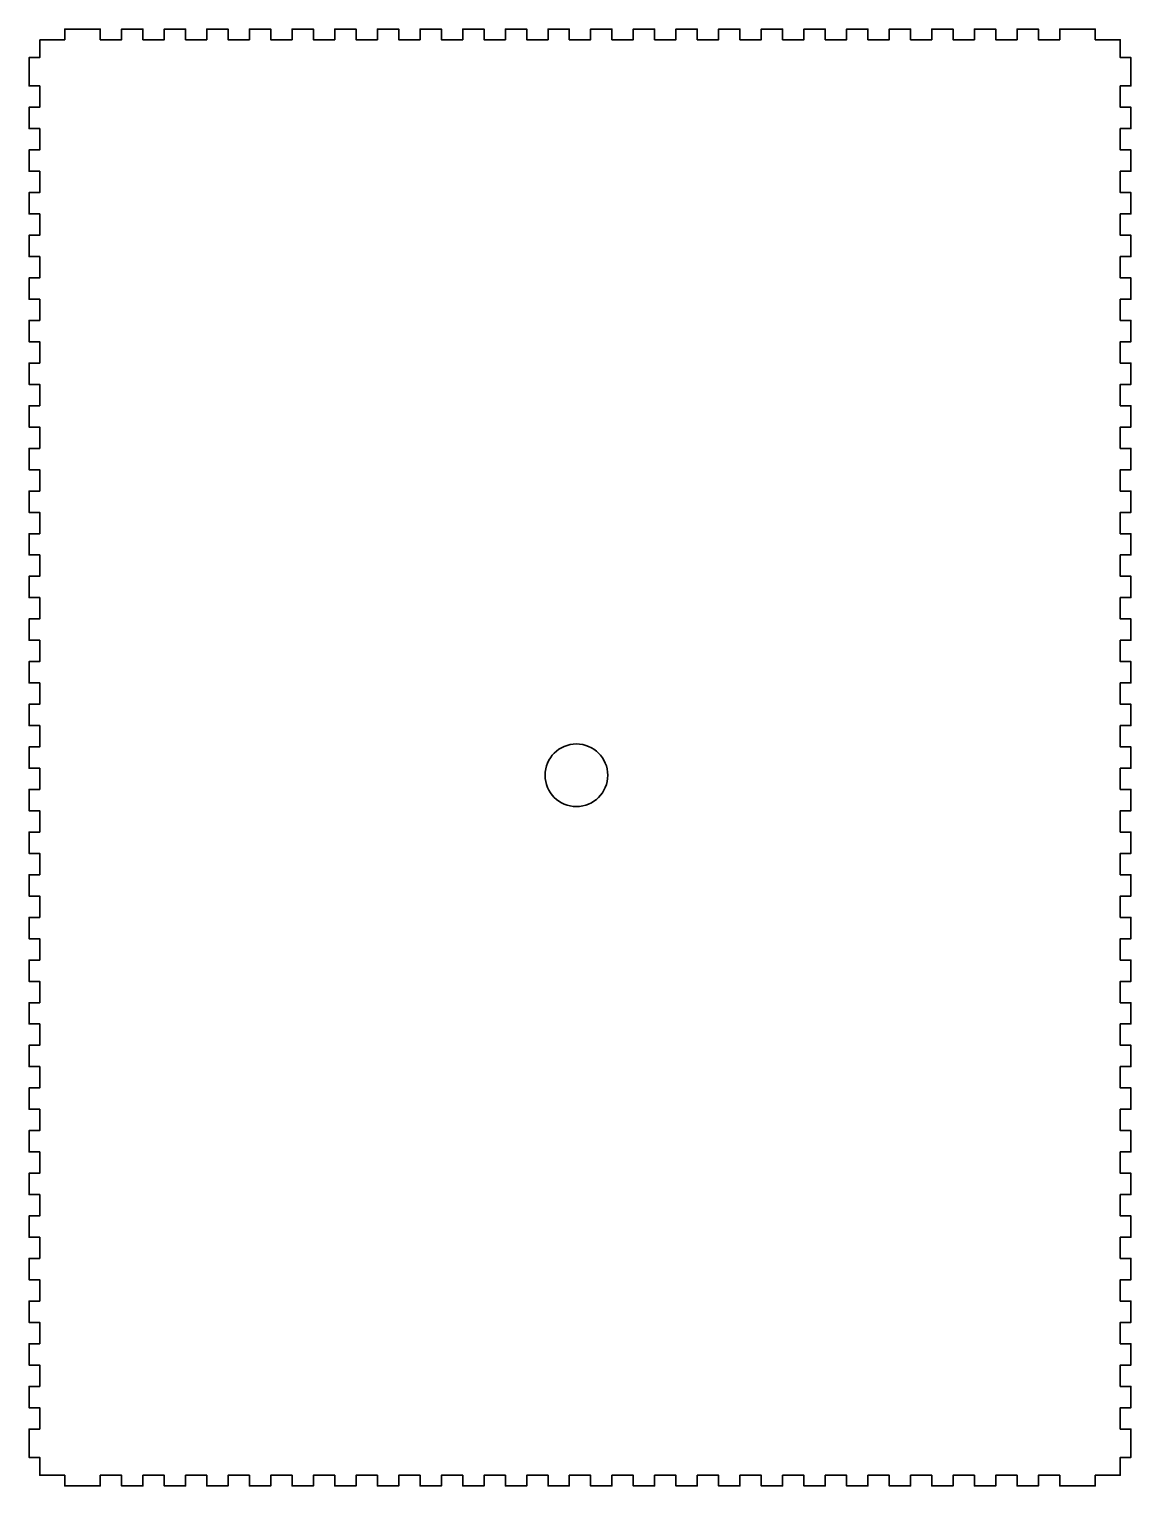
# Model space of a CAD drawing. Header units: inches. Extents: x 4 to 314, y -415 to -5.
import ezdxf

# ---------------------------------------------------------------- set-up
doc = ezdxf.new("R2010")
doc.units = ezdxf.units.IN
doc.header["$MEASUREMENT"] = 0
doc.layers.add('Calque 1', color=7, linetype='Continuous')

# ---------------------------------------------------------------- blocks, each defined once
blk = doc.blocks.new('block 2')
at = {"layer": 'Calque 1', "color": 18, "lineweight": 30, "true_color": 0x010101}
blk.add_lwpolyline([(6.91, -7.59), (13.91, -7.59), (13.91, -4.59), (23.91, -4.59), (23.91, -7.59), (29.91, -7.59), (29.91, -4.59), (35.91, -4.59), (35.91, -7.59), (41.91, -7.59), (41.91, -4.59), (47.91, -4.59), (47.91, -7.59), (53.91, -7.59), (53.91, -4.59), (59.91, -4.59), (59.91, -7.59), (65.91, -7.59), (65.91, -4.59), (71.91, -4.59), (71.91, -7.59), (77.91, -7.59), (77.91, -4.59), (83.91, -4.59), (83.91, -7.59), (89.91, -7.59), (89.91, -4.59), (95.91, -4.59), (95.91, -7.59), (101.91, -7.59), (101.91, -4.59), (107.91, -4.59), (107.91, -7.59), (113.91, -7.59), (113.91, -4.59), (119.91, -4.59), (119.91, -7.59), (125.91, -7.59), (125.91, -4.59), (131.91, -4.59), (131.91, -7.59), (137.91, -7.59), (137.91, -4.59), (143.91, -4.59), (143.91, -7.59), (149.91, -7.59), (149.91, -4.59), (155.91, -4.59), (155.91, -7.59), (161.91, -7.59), (161.91, -4.59), (167.91, -4.59), (167.91, -7.59), (173.91, -7.59), (173.91, -4.59), (179.91, -4.59), (179.91, -7.59), (185.91, -7.59), (185.91, -4.59), (191.91, -4.59), (191.91, -7.59), (197.91, -7.59), (197.91, -4.59), (203.91, -4.59), (203.91, -7.59), (209.91, -7.59), (209.91, -4.59), (215.91, -4.59), (215.91, -7.59), (221.91, -7.59), (221.91, -4.59), (227.91, -4.59), (227.91, -7.59), (233.91, -7.59), (233.91, -4.59), (239.91, -4.59), (239.91, -7.59), (245.91, -7.59), (245.91, -4.59), (251.91, -4.59), (251.91, -7.59), (257.91, -7.59), (257.91, -4.59), (263.91, -4.59), (263.91, -7.59), (269.91, -7.59), (269.91, -4.59), (275.91, -4.59), (275.91, -7.59), (281.91, -7.59), (281.91, -4.59), (287.91, -4.59), (287.91, -7.59), (293.91, -7.59), (293.91, -4.59), (303.91, -4.59), (303.91, -7.59), (310.91, -7.59), (310.91, -12.59), (313.91, -12.59), (313.91, -20.59), (310.91, -20.59), (310.91, -26.59), (313.91, -26.59), (313.91, -32.59), (310.91, -32.59), (310.91, -38.59), (313.91, -38.59), (313.91, -44.59), (310.91, -44.59), (310.91, -50.59), (313.91, -50.59), (313.91, -56.59), (310.91, -56.59), (310.91, -62.59), (313.91, -62.59), (313.91, -68.59), (310.91, -68.59), (310.91, -74.59), (313.91, -74.59), (313.91, -80.59), (310.91, -80.59), (310.91, -86.59), (313.91, -86.59), (313.91, -92.59), (310.91, -92.59), (310.91, -98.59), (313.91, -98.59), (313.91, -104.59), (310.91, -104.59), (310.91, -110.59), (313.91, -110.59), (313.91, -116.59), (310.91, -116.59), (310.91, -122.59), (313.91, -122.59), (313.91, -128.59), (310.91, -128.59), (310.91, -134.59), (313.91, -134.59), (313.91, -140.59), (310.91, -140.59), (310.91, -146.59), (313.91, -146.59), (313.91, -152.59), (310.91, -152.59), (310.91, -158.59), (313.91, -158.59), (313.91, -164.59), (310.91, -164.59), (310.91, -170.59), (313.91, -170.59), (313.91, -176.59), (310.91, -176.59), (310.91, -182.59), (313.91, -182.59), (313.91, -188.59), (310.91, -188.59), (310.91, -194.59), (313.91, -194.59), (313.91, -200.59), (310.91, -200.59), (310.91, -206.59), (313.91, -206.59), (313.91, -212.59), (310.91, -212.59), (310.91, -218.59), (313.91, -218.59), (313.91, -224.59), (310.91, -224.59), (310.91, -230.59), (313.91, -230.59), (313.91, -236.59), (310.91, -236.59), (310.91, -242.59), (313.91, -242.59), (313.91, -248.59), (310.91, -248.59), (310.91, -254.59), (313.91, -254.59), (313.91, -260.59), (310.91, -260.59), (310.91, -266.59), (313.91, -266.59), (313.91, -272.59), (310.91, -272.59), (310.91, -278.59), (313.91, -278.59), (313.91, -284.59), (310.91, -284.59), (310.91, -290.59), (313.91, -290.59), (313.91, -296.59), (310.91, -296.59), (310.91, -302.59), (313.91, -302.59), (313.91, -308.59), (310.91, -308.59), (310.91, -314.59), (313.91, -314.59), (313.91, -320.59), (310.91, -320.59), (310.91, -326.59), (313.91, -326.59), (313.91, -332.59), (310.91, -332.59), (310.91, -338.59), (313.91, -338.59), (313.91, -344.59), (310.91, -344.59), (310.91, -350.59), (313.91, -350.59), (313.91, -356.59), (310.91, -356.59), (310.91, -362.59), (313.91, -362.59), (313.91, -368.59), (310.91, -368.59), (310.91, -374.59), (313.91, -374.59), (313.91, -380.59), (310.91, -380.59), (310.91, -386.59), (313.91, -386.59), (313.91, -392.59), (310.91, -392.59), (310.91, -398.59), (313.91, -398.59), (313.91, -406.59), (310.91, -406.59), (310.91, -411.59), (303.91, -411.59), (303.91, -414.59), (293.91, -414.59), (293.91, -411.59), (287.91, -411.59), (287.91, -414.59), (281.91, -414.59), (281.91, -411.59), (275.91, -411.59), (275.91, -414.59), (269.91, -414.59), (269.91, -411.59), (263.91, -411.59), (263.91, -414.59), (257.91, -414.59), (257.91, -411.59), (251.91, -411.59), (251.91, -414.59), (245.91, -414.59), (245.91, -411.59), (239.91, -411.59), (239.91, -414.59), (233.91, -414.59), (233.91, -411.59), (227.91, -411.59), (227.91, -414.59), (221.91, -414.59), (221.91, -411.59), (215.91, -411.59), (215.91, -414.59), (209.91, -414.59), (209.91, -411.59), (203.91, -411.59), (203.91, -414.59), (197.91, -414.59), (197.91, -411.59), (191.91, -411.59), (191.91, -414.59), (185.91, -414.59), (185.91, -411.59), (179.91, -411.59), (179.91, -414.59), (173.91, -414.59), (173.91, -411.59), (167.91, -411.59), (167.91, -414.59), (161.91, -414.59), (161.91, -411.59), (155.91, -411.59), (155.91, -414.59), (149.91, -414.59), (149.91, -411.59), (143.91, -411.59), (143.91, -414.59), (137.91, -414.59), (137.91, -411.59), (131.91, -411.59), (131.91, -414.59), (125.91, -414.59), (125.91, -411.59), (119.91, -411.59), (119.91, -414.59), (113.91, -414.59), (113.91, -411.59), (107.91, -411.59), (107.91, -414.59), (101.91, -414.59), (101.91, -411.59), (95.91, -411.59), (95.91, -414.59), (89.91, -414.59), (89.91, -411.59), (83.91, -411.59), (83.91, -414.59), (77.91, -414.59), (77.91, -411.59), (71.91, -411.59), (71.91, -414.59), (65.91, -414.59), (65.91, -411.59), (59.91, -411.59), (59.91, -414.59), (53.91, -414.59), (53.91, -411.59), (47.91, -411.59), (47.91, -414.59), (41.91, -414.59), (41.91, -411.59), (35.91, -411.59), (35.91, -414.59), (29.91, -414.59), (29.91, -411.59), (23.91, -411.59), (23.91, -414.59), (13.91, -414.59), (13.91, -411.59), (6.91, -411.59), (6.91, -406.59), (3.91, -406.59), (3.91, -398.59), (6.91, -398.59), (6.91, -392.59), (3.91, -392.59), (3.91, -386.59), (6.91, -386.59), (6.91, -380.59), (3.91, -380.59), (3.91, -374.59), (6.91, -374.59), (6.91, -368.59), (3.91, -368.59), (3.91, -362.59), (6.91, -362.59), (6.91, -356.59), (3.91, -356.59), (3.91, -350.59), (6.91, -350.59), (6.91, -344.59), (3.91, -344.59), (3.91, -338.59), (6.91, -338.59), (6.91, -332.59), (3.91, -332.59), (3.91, -326.59), (6.91, -326.59), (6.91, -320.59), (3.91, -320.59), (3.91, -314.59), (6.91, -314.59), (6.91, -308.59), (3.91, -308.59), (3.91, -302.59), (6.91, -302.59), (6.91, -296.59), (3.91, -296.59), (3.91, -290.59), (6.91, -290.59), (6.91, -284.59), (3.91, -284.59), (3.91, -278.59), (6.91, -278.59), (6.91, -272.59), (3.91, -272.59), (3.91, -266.59), (6.91, -266.59), (6.91, -260.59), (3.91, -260.59), (3.91, -254.59), (6.91, -254.59), (6.91, -248.59), (3.91, -248.59), (3.91, -242.59), (6.91, -242.59), (6.91, -236.59), (3.91, -236.59), (3.91, -230.59), (6.91, -230.59), (6.91, -224.59), (3.91, -224.59), (3.91, -218.59), (6.91, -218.59), (6.91, -212.59), (3.91, -212.59), (3.91, -206.59), (6.91, -206.59), (6.91, -200.59), (3.91, -200.59), (3.91, -194.59), (6.91, -194.59), (6.91, -188.59), (3.91, -188.59), (3.91, -182.59), (6.91, -182.59), (6.91, -176.59), (3.91, -176.59), (3.91, -170.59), (6.91, -170.59), (6.91, -164.59), (3.91, -164.59), (3.91, -158.59), (6.91, -158.59), (6.91, -152.59), (3.91, -152.59), (3.91, -146.59), (6.91, -146.59), (6.91, -140.59), (3.91, -140.59), (3.91, -134.59), (6.91, -134.59), (6.91, -128.59), (3.91, -128.59), (3.91, -122.59), (6.91, -122.59), (6.91, -116.59), (3.91, -116.59), (3.91, -110.59), (6.91, -110.59), (6.91, -104.59), (3.91, -104.59), (3.91, -98.59), (6.91, -98.59), (6.91, -92.59), (3.91, -92.59), (3.91, -86.59), (6.91, -86.59), (6.91, -80.59), (3.91, -80.59), (3.91, -74.59), (6.91, -74.59), (6.91, -68.59), (3.91, -68.59), (3.91, -62.59), (6.91, -62.59), (6.91, -56.59), (3.91, -56.59), (3.91, -50.59), (6.91, -50.59), (6.91, -44.59), (3.91, -44.59), (3.91, -38.59), (6.91, -38.59), (6.91, -32.59), (3.91, -32.59), (3.91, -26.59), (6.91, -26.59), (6.91, -20.59), (3.91, -20.59), (3.91, -12.59), (6.91, -12.59), (6.91, -7.59)], dxfattribs=at)

msp = doc.modelspace()

# ---------------------------------------------------------------- linework, layer by layer
at = {"layer": 'Calque 1', "color": 18, "lineweight": 35, "true_color": 0x010101}
msp.add_open_spline([(157.91, -205.77), (162.78, -205.77), (166.73, -209.71), (166.73, -214.59), (166.73, -219.46), (162.78, -223.41), (157.91, -223.41), (153.04, -223.41), (149.09, -219.46), (149.09, -214.59), (149.09, -209.71), (153.04, -205.77), (157.91, -205.77)], degree=3, knots=[0, 0, 0, 0, 1, 1, 1, 2, 2, 2, 3, 3, 3, 4, 4, 4, 4], dxfattribs=at)

# ---------------------------------------------------------------- block references
at = {"layer": 'Calque 1'}
msp.add_blockref('block 2', (0, 0), dxfattribs=at)

doc.saveas('drawing.dxf')
